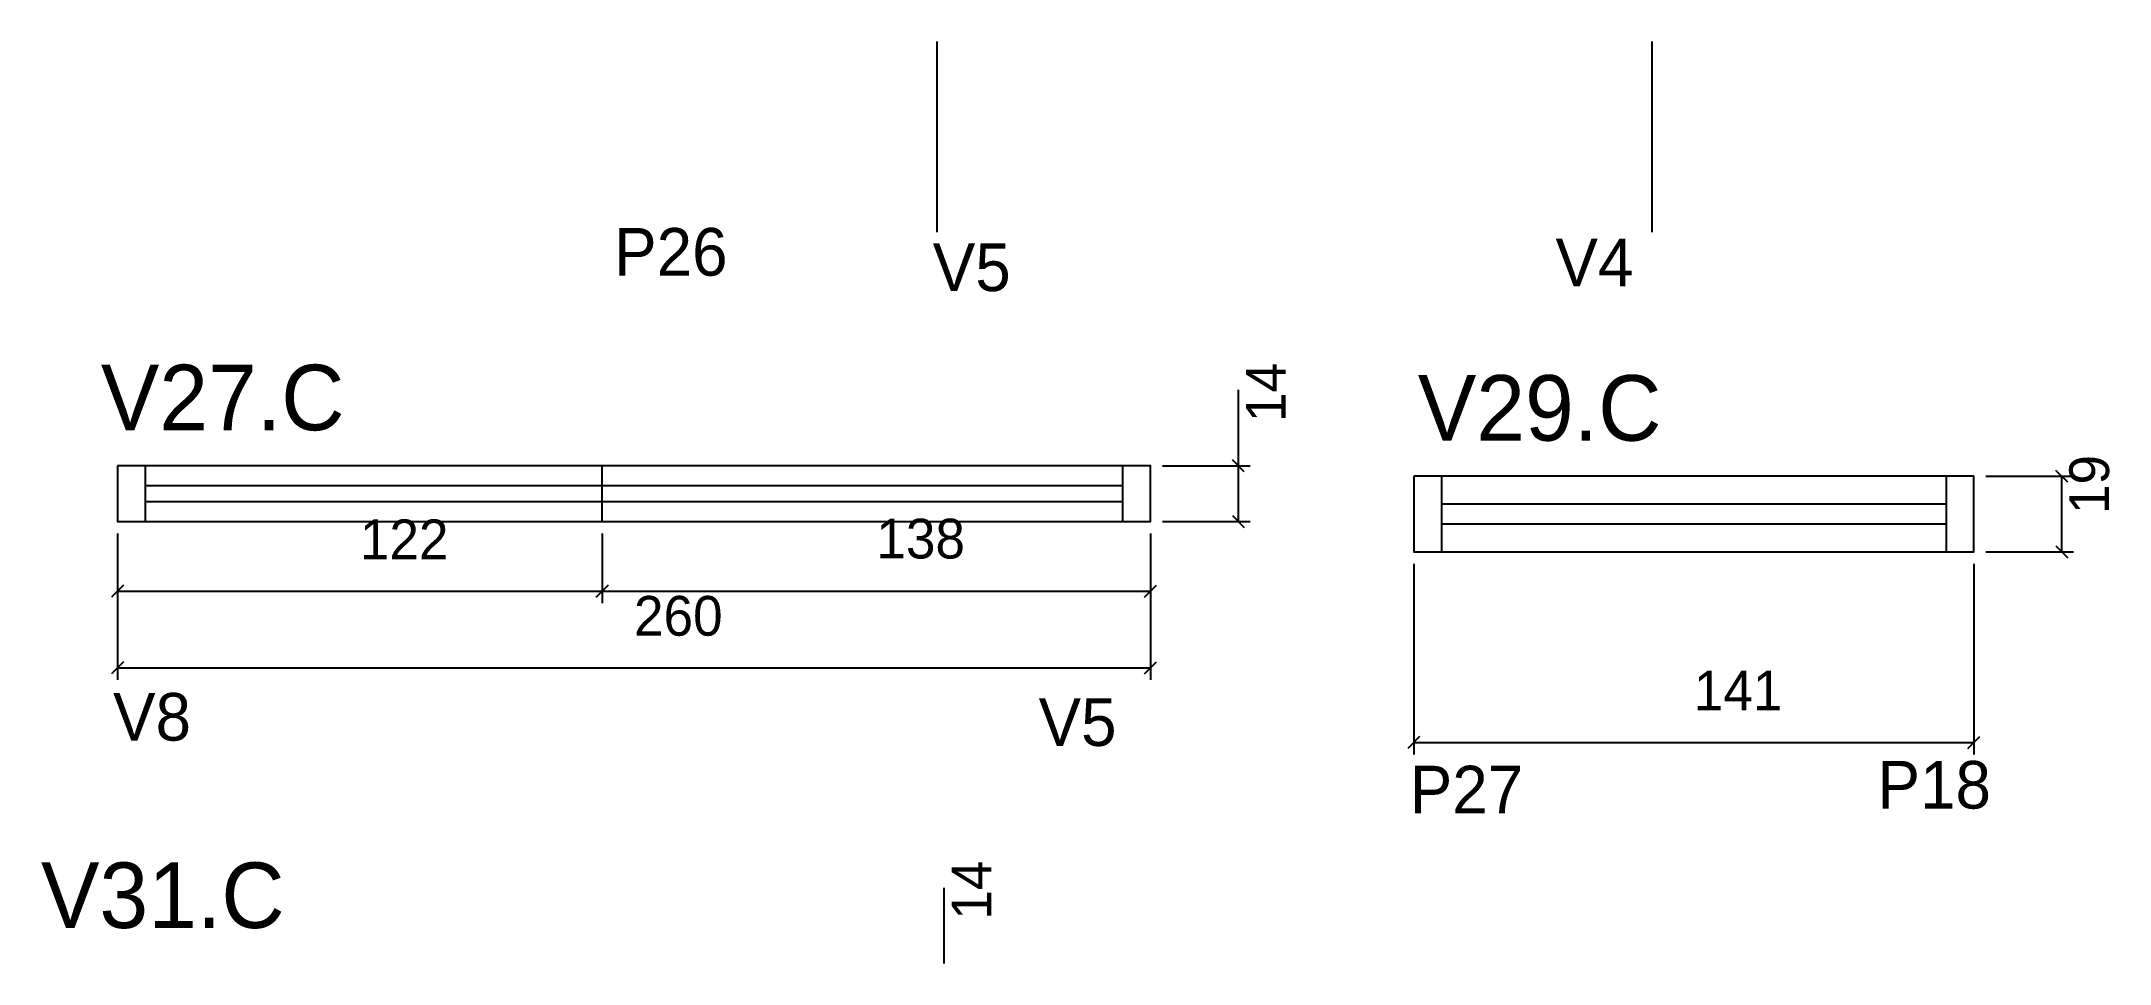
# Model space of a CAD drawing. Header units: metres. Extents: x 3962 to 4482, y -1065 to -833.
import ezdxf

# ---------------------------------------------------------------- set-up
doc = ezdxf.new("R2010")
doc.units = ezdxf.units.M
for name, color, linetype in [('5', 7, 'Continuous'), ('COTA', 7, 'Continuous'), ('NOMENCLATURA', 7, 'Continuous'), ('Painéis', 7, 'Continuous'), ('SARR_2.2x7', 7, 'Continuous'), ('SARR_EDITAR', 7, 'Continuous')]:
    doc.layers.add(name, color=color, linetype=linetype)

msp = doc.modelspace()

# ---------------------------------------------------------------- linework, layer by layer
at = {"layer": 'COTA', "color": 4, "lineweight": 25}
for p, q in [((4186.99, -832.97), (4186.99, -880.97)), ((4366.99, -832.97), (4366.99, -880.97)), ((4262.92, -939.85), (4262.92, -920.73)), ((4243.8, -939.85), (4265.92, -939.85)), ((4262.92, -953.85), (4262.92, -939.85)), ((4451.05, -942.47), (4473.17, -942.47)), ((4470.17, -961.47), (4470.17, -942.47)), ((3980.8, -956.85), (3980.8, -993.69)), ((4240.8, -956.85), (4240.8, -993.69)), ((4243.8, -953.85), (4265.92, -953.85)), ((4451.05, -961.47), (4473.17, -961.47)), ((4307.05, -964.47), (4307.05, -1012.47)), ((4448.05, -964.47), (4448.05, -1012.47)), ((3980.8, -990.69), (4240.8, -990.69)), ((4307.05, -1009.47), (4448.05, -1009.47)), ((4188.85, -1065.15), (4188.85, -1046.03))]:
    msp.add_line(p, q, dxfattribs=at)
at = {"layer": 'COTA', "color": 0, "lineweight": 25}
for p, q in [((4264.42, -941.35), (4261.42, -938.35)), ((4471.67, -943.97), (4468.67, -940.97)), ((4261.42, -952.35), (4264.42, -955.35)), ((4468.67, -959.97), (4471.67, -962.97)), ((3982.3, -989.19), (3979.3, -992.19)), ((4239.3, -992.19), (4242.3, -989.19)), ((4308.55, -1007.97), (4305.55, -1010.97)), ((4446.55, -1010.97), (4449.55, -1007.97))]:
    msp.add_line(p, q, dxfattribs=at)
at = {"layer": 'Painéis', "color": 200, "lineweight": 25}
msp.add_line((4102.8, -953.85), (4102.8, -939.85), dxfattribs=at)
at = {"layer": 'Painéis', "color": 4, "lineweight": 25}
for p, q in [((3980.8, -956.85), (3980.8, -974.4)), ((4102.8, -956.85), (4102.8, -974.4)), ((4102.8, -956.85), (4102.8, -974.4)), ((4240.8, -956.85), (4240.8, -974.4)), ((3980.8, -971.4), (4102.8, -971.4)), ((4102.8, -971.4), (4240.8, -971.4))]:
    msp.add_line(p, q, dxfattribs=at)
at = {"layer": 'Painéis', "color": 0, "lineweight": 25}
for p, q in [((3982.3, -969.9), (3979.3, -972.9)), ((4101.3, -972.9), (4104.3, -969.9)), ((4104.3, -969.9), (4101.3, -972.9)), ((4239.3, -972.9), (4242.3, -969.9))]:
    msp.add_line(p, q, dxfattribs=at)
at = {"layer": 'Painéis', "color": 200, "lineweight": 25}
for points in [[(3980.8, -939.85), (3980.8, -953.85), (4240.8, -953.85), (4240.8, -939.85), (3980.8, -939.85)], [(4307.05, -942.47), (4307.05, -961.47), (4448.05, -961.47), (4448.05, -942.47), (4307.05, -942.47)]]:
    msp.add_lwpolyline(points, dxfattribs=at)
at = {"layer": 'SARR_2.2x7', "color": 40, "lineweight": 25}
for p, q in [((3987.8, -939.85), (3987.8, -953.85)), ((4233.8, -939.85), (4233.8, -953.85)), ((4314.05, -942.47), (4314.05, -961.47)), ((4441.05, -942.47), (4441.05, -961.47)), ((4441.05, -949.47), (4314.05, -949.47)), ((4314.05, -954.47), (4441.05, -954.47))]:
    msp.add_line(p, q, dxfattribs=at)
at = {"layer": 'SARR_EDITAR', "color": 141, "lineweight": 25}
for p, q in [((4233.8, -944.85), (3987.8, -944.85)), ((3987.8, -948.85), (4233.8, -948.85))]:
    msp.add_line(p, q, dxfattribs=at)

# ---------------------------------------------------------------- texts
at = {"layer": '5', "color": 5, "lineweight": 25}
for s, p in [('P26', (4105.8, -891.96)), ('V5', (4186, -895.84)), ('V4', (4342.74, -894.61)), ('V8', (3979.68, -1009.01)), ('V5', (4212.64, -1010.34)), ('P18', (4423.8, -1026.12)), ('P27', (4306.06, -1027.34))]:
    msp.add_text(s, height=12, rotation=360, dxfattribs=at).set_placement(p)
at = {"layer": 'COTA', "color": 240, "lineweight": 25}
for s, p in [('14', (4274.84, -928.79)), ('19', (4482.08, -951.97)), ('14', (4200.77, -1054.09))]:
    msp.add_text(s, height=10, rotation=90, dxfattribs=at).set_placement(p)
for s, p in [('260', (4110.8, -982.59)), ('141', (4377.55, -1001.4))]:
    msp.add_text(s, height=10, dxfattribs=at).set_placement(p)
at = {"layer": 'NOMENCLATURA', "color": 7, "lineweight": 25}
for s, p in [('V27.C', (3976.61, -930.88)), ('V29.C', (4308.09, -933.5)), ('V31.C', (3961.54, -1056.18))]:
    msp.add_text(s, height=16.5, dxfattribs=at).set_placement(p)
at = {"layer": 'Painéis', "color": 240, "lineweight": 25}
for s, p in [('122', (4041.8, -963.34)), ('138', (4171.8, -963.15))]:
    msp.add_text(s, height=10, dxfattribs=at).set_placement(p)

doc.saveas('drawing.dxf')
